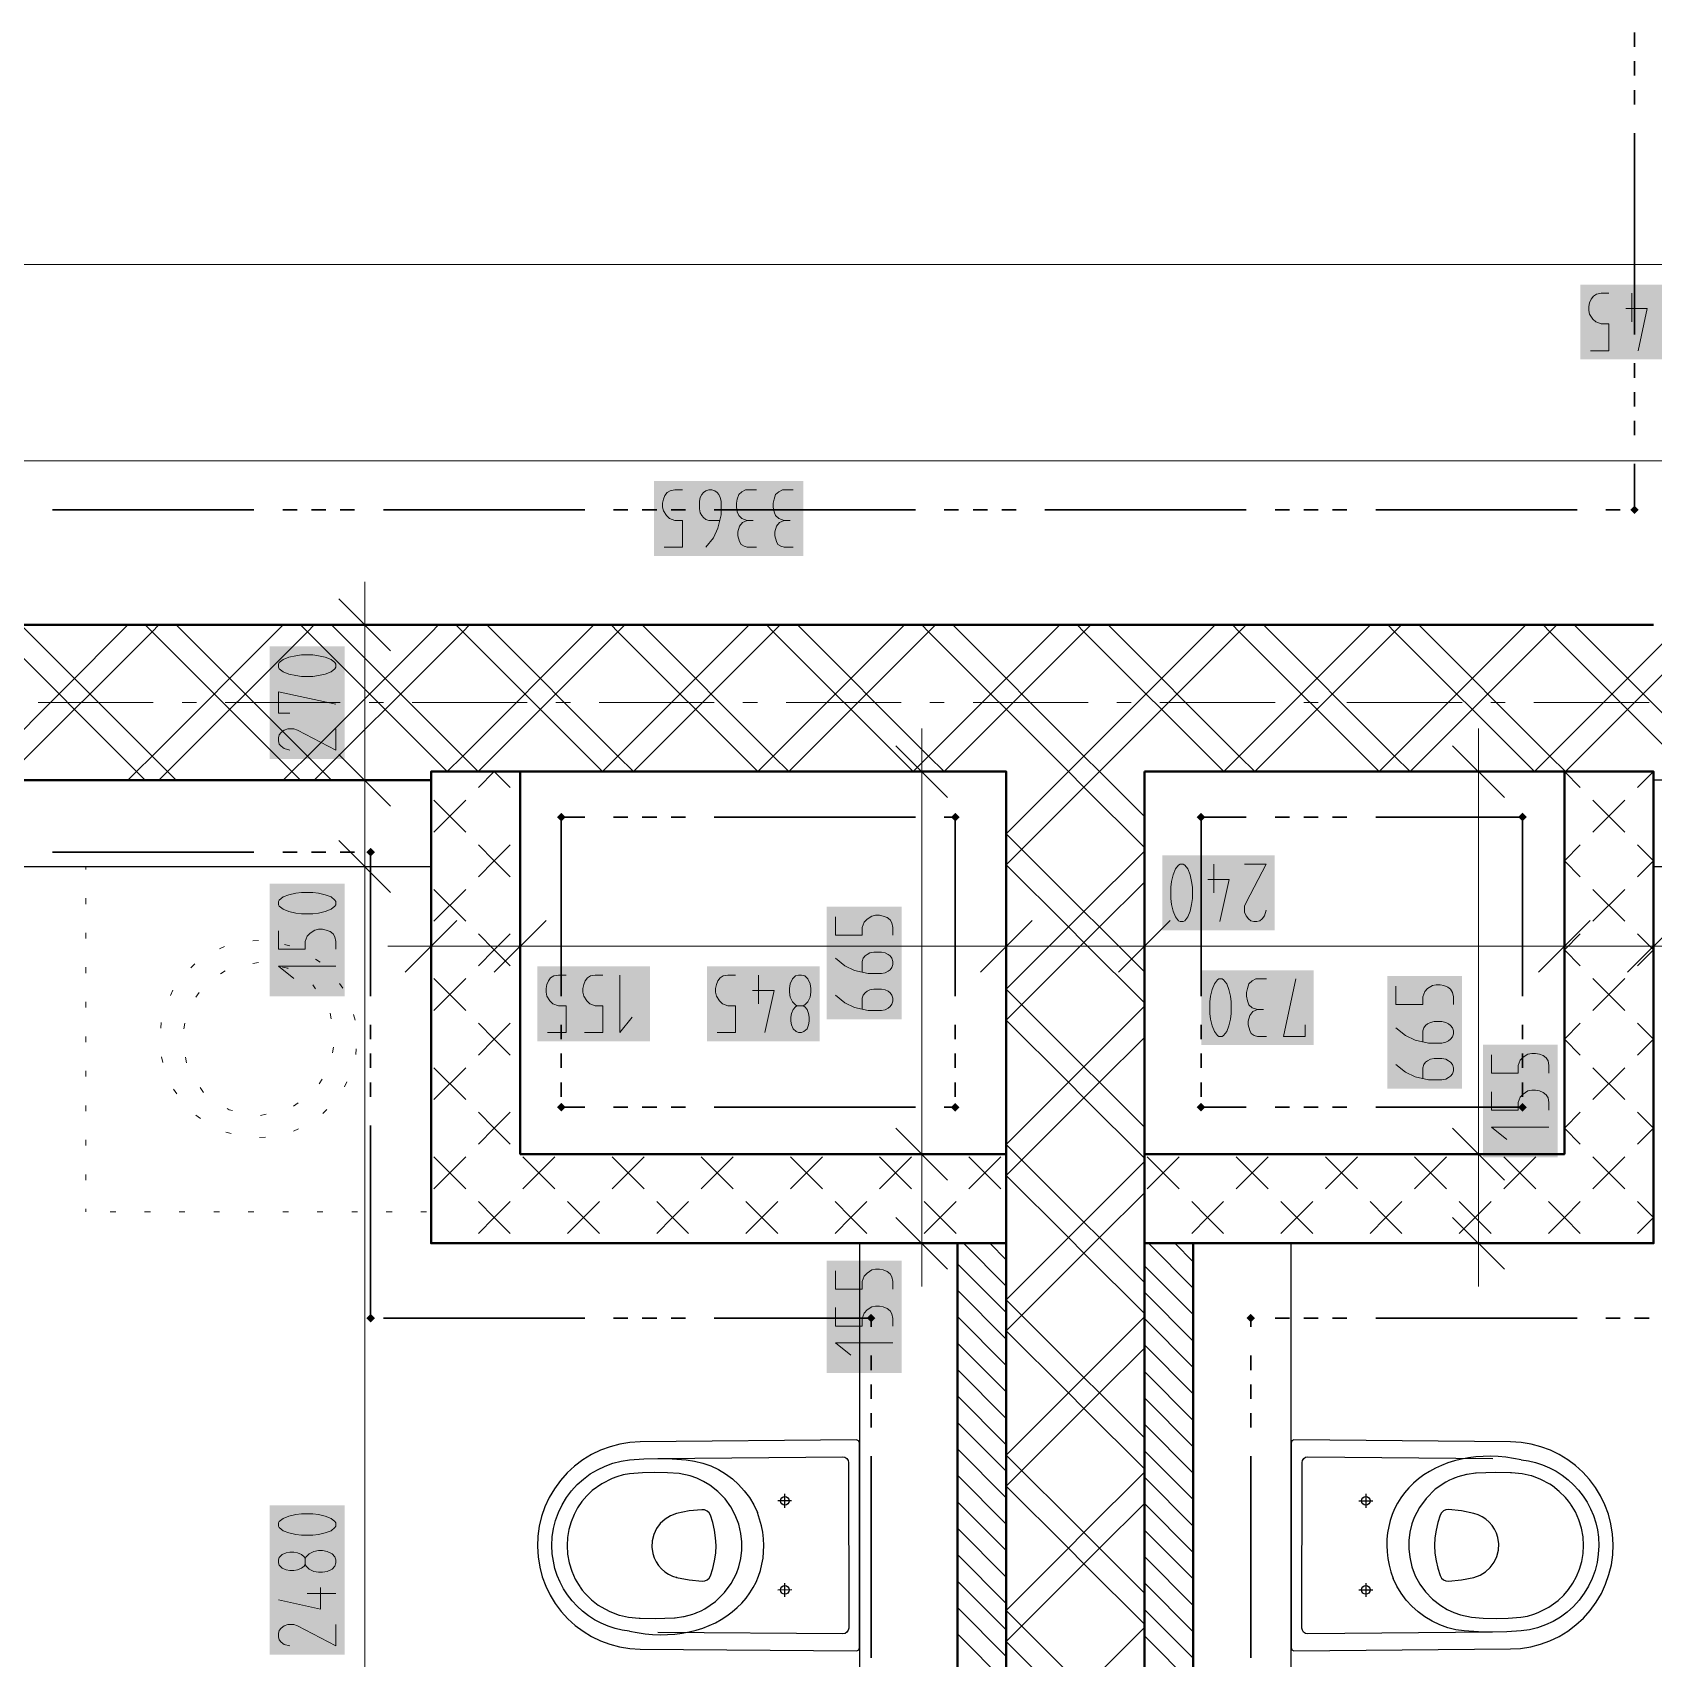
# Model space of a CAD drawing. Header units: millimetres. Extents: x 0 to 594, y 0 to 420.
# Drawn here: x 442.19 to 470.68, y 225.53 to 254.1 of the extents above; entities that cross this region are included whole.
import ezdxf

# ---------------------------------------------------------------- set-up
doc = ezdxf.new("R2010")
doc.units = ezdxf.units.MM
doc.header["$LTSCALE"] = 8
for name, color, linetype in [('PDF_Instalacni prizdivka do 1m', 7, 'Continuous'), ('PDF_Koty delkove', 7, 'Continuous'), ('PDF_Osy hlavni', 7, 'Continuous'), ('PDF_Pozarni useky', 7, 'Continuous'), ('PDF_Pricky CP', 7, 'Continuous'), ('PDF_Pricky sadrokarton', 7, 'Continuous'), ('PDF_Sanita', 7, 'Continuous'), ('PDF_Steny akusticke', 7, 'Continuous')]:
    doc.layers.add(name, color=color, linetype=linetype)

msp = doc.modelspace()

# ---------------------------------------------------------------- linework, layer by layer
at = {"layer": 'PDF_Instalacni prizdivka do 1m', "lineweight": 25}
for points in [[(449.194, 240.964), (440.145, 240.964), (440.145, 239.448), (449.194, 239.448)], [(479.775, 240.964), (470.677, 240.964), (470.677, 239.448), (479.775, 239.448)], [(458.443, 214.376), (458.443, 232.826), (456.725, 232.826), (456.725, 214.376)], [(462.589, 232.826), (462.589, 214.376), (464.308, 214.376), (464.308, 232.826)]]:
    msp.add_lwpolyline(points, close=True, dxfattribs=at)
at = {"layer": 'PDF_Koty delkove', "lineweight": 18}
for points in [[(511.924, 250.029), (492.486, 250.029), (472.901, 250.029), (471.435, 250.029), (163.798, 250.029)], [(469.568, 248.512), (469.892, 248.512), (469.892, 248.984), (469.757, 248.984), (469.663, 249.018), (469.609, 249.068), (469.555, 249.152), (469.541, 249.219), (469.541, 249.287), (469.555, 249.355), (469.582, 249.421), (469.622, 249.472), (469.676, 249.506), (469.757, 249.523), (469.892, 249.523)], [(470.297, 249.523), (470.297, 249.018)], [(470.189, 249.253), (470.568, 249.253), (470.405, 248.512)], [(545.994, 246.575), (534.57, 246.575), (511.924, 246.575), (503.432, 246.575), (489.678, 246.575), (489.075, 246.575), (487.106, 246.575), (483.01, 246.575), (472.901, 246.575), (471.435, 246.575), (470.074, 246.575), (437.416, 246.575), (431.451, 246.575), (419.32, 246.575), (408.047, 246.575)], [(453.291, 245.058), (453.615, 245.058), (453.615, 245.53), (453.479, 245.53), (453.386, 245.564), (453.331, 245.615), (453.278, 245.698), (453.264, 245.765), (453.264, 245.833), (453.278, 245.901), (453.304, 245.967), (453.345, 246.018), (453.398, 246.052), (453.479, 246.069), (453.615, 246.069)], [(454.263, 245.53), (454.074, 245.53), (454.02, 245.547), (453.979, 245.58), (453.953, 245.615), (453.926, 245.664), (453.912, 245.732), (453.912, 245.866), (453.926, 245.934), (453.953, 245.985), (453.979, 246.018), (454.02, 246.052), (454.074, 246.069), (454.128, 246.069), (454.182, 246.052), (454.222, 246.018), (454.249, 245.985), (454.277, 245.934), (454.29, 245.866), (454.29, 245.631), (454.236, 245.395), (454.155, 245.226), (454.02, 245.058)], [(454.911, 246.069), (454.722, 246.069), (454.655, 246.035), (454.601, 245.985), (454.574, 245.901), (454.56, 245.833), (454.56, 245.765), (454.574, 245.681), (454.601, 245.615), (454.655, 245.564), (454.749, 245.53)], [(455.559, 246.069), (455.37, 246.069), (455.303, 246.035), (455.249, 245.985), (455.222, 245.901), (455.208, 245.833), (455.208, 245.765), (455.222, 245.681), (455.249, 245.615), (455.303, 245.564), (455.397, 245.53)], [(454.587, 245.327), (454.614, 245.428), (454.668, 245.496), (454.749, 245.53), (454.857, 245.53)], [(455.559, 245.058), (455.397, 245.058), (455.343, 245.075), (455.289, 245.109), (455.262, 245.16), (455.235, 245.26), (455.235, 245.327), (455.262, 245.428), (455.316, 245.496), (455.397, 245.53), (455.505, 245.53)], [(454.911, 245.058), (454.749, 245.058), (454.695, 245.075), (454.641, 245.109), (454.614, 245.16), (454.587, 245.26), (454.587, 245.327)], [(448.028, 243.694), (448.028, 244.452)], [(448.483, 243.239), (447.573, 244.149)], [(448.786, 243.694), (448.028, 243.694), (447.269, 243.694)], [(448.028, 158.52), (448.028, 205.833), (448.028, 207.299), (448.028, 214.376), (448.028, 239.448), (448.028, 240.964), (448.028, 243.694)], [(446.712, 242.14), (446.511, 242.14), (446.511, 242.518), (447.522, 242.303)], [(447.522, 241.87), (447.522, 241.492), (446.848, 241.843), (446.78, 241.87), (446.679, 241.87), (446.612, 241.843), (446.562, 241.803), (446.527, 241.762), (446.511, 241.708), (446.511, 241.655), (446.527, 241.6), (446.562, 241.56), (446.612, 241.519), (446.712, 241.492)], [(457.817, 241.116), (457.817, 241.874)], [(467.602, 241.116), (467.602, 241.874)], [(458.272, 240.661), (457.362, 241.571)], [(468.057, 240.661), (467.147, 241.571)], [(448.483, 240.509), (447.573, 241.419)], [(448.786, 240.964), (448.028, 240.964), (447.269, 240.964)], [(458.575, 241.116), (457.817, 241.116), (457.059, 241.116)], [(457.817, 234.393), (457.817, 241.116)], [(468.36, 241.116), (467.602, 241.116), (466.844, 241.116)], [(467.602, 234.393), (467.602, 234.418), (467.602, 234.911), (467.602, 241.116)], [(448.483, 238.993), (447.573, 239.902)], [(462.951, 239.49), (462.951, 238.985)], [(463.491, 239.49), (463.869, 239.49), (463.518, 238.816), (463.491, 238.748), (463.491, 238.647), (463.518, 238.581), (463.558, 238.53), (463.599, 238.496), (463.653, 238.479), (463.707, 238.479), (463.761, 238.496)], [(448.786, 239.448), (448.028, 239.448), (447.269, 239.448)], [(462.843, 239.221), (463.221, 239.221), (463.058, 238.479)], [(449.194, 238.805), (449.194, 238.047), (449.194, 237.288)], [(450.761, 238.805), (450.761, 238.047), (450.761, 237.288)], [(459.303, 238.805), (459.303, 238.047), (459.303, 237.288)], [(461.73, 238.805), (461.73, 238.047), (461.73, 237.288)], [(463.761, 238.496), (463.801, 238.53), (463.842, 238.581), (463.869, 238.681)], [(469.11, 238.805), (469.11, 238.047), (469.11, 237.288)], [(446.511, 238.318), (446.511, 237.994), (446.982, 237.994), (446.982, 238.129), (447.017, 238.223), (447.067, 238.278), (447.151, 238.331), (447.218, 238.345), (447.286, 238.345), (447.353, 238.331), (447.42, 238.304), (447.471, 238.264), (447.505, 238.21), (447.522, 238.129), (447.522, 237.994)], [(449.649, 238.501), (448.739, 237.592)], [(451.216, 238.501), (450.306, 237.592)], [(456.3, 238.565), (456.3, 238.241), (456.771, 238.241), (456.771, 238.376), (456.806, 238.47), (456.856, 238.524), (456.94, 238.578), (457.007, 238.591), (457.075, 238.591), (457.142, 238.578), (457.209, 238.551), (457.26, 238.51), (457.294, 238.457), (457.311, 238.376), (457.311, 238.241)], [(459.758, 238.501), (458.848, 237.592)], [(462.185, 238.501), (461.275, 237.592)], [(469.565, 238.501), (468.655, 237.592)], [(471.132, 238.501), (470.222, 237.592)], [(449.194, 238.047), (448.435, 238.047)], [(480.938, 238.047), (480.344, 238.047), (479.775, 238.047), (470.677, 238.047), (469.11, 238.047), (461.73, 238.047), (459.303, 238.047), (450.761, 238.047), (449.194, 238.047)], [(456.771, 237.593), (456.771, 237.781), (456.789, 237.836), (456.822, 237.876), (456.856, 237.903), (456.906, 237.93), (456.974, 237.943), (457.108, 237.943), (457.176, 237.93), (457.226, 237.903), (457.26, 237.876), (457.294, 237.836), (457.311, 237.781), (457.311, 237.728), (457.294, 237.674), (457.26, 237.633), (457.226, 237.606), (457.176, 237.579), (457.108, 237.565), (456.873, 237.565), (456.637, 237.619), (456.468, 237.7), (456.3, 237.836)], [(447.522, 237.697), (446.511, 237.697), (446.78, 237.481)], [(451.242, 236.53), (451.566, 236.53), (451.566, 237.001), (451.431, 237.001), (451.337, 237.036), (451.283, 237.086), (451.229, 237.17), (451.215, 237.237), (451.215, 237.304), (451.229, 237.372), (451.256, 237.439), (451.296, 237.489), (451.35, 237.524), (451.431, 237.541), (451.566, 237.541)], [(451.89, 236.53), (452.214, 236.53), (452.214, 237.001), (452.079, 237.001), (451.985, 237.036), (451.931, 237.086), (451.877, 237.17), (451.863, 237.237), (451.863, 237.304), (451.877, 237.372), (451.904, 237.439), (451.944, 237.489), (451.998, 237.524)], [(451.998, 237.524), (452.079, 237.541), (452.214, 237.541)], [(452.511, 237.541), (452.511, 236.53), (452.727, 236.799)], [(454.221, 236.53), (454.545, 236.53), (454.545, 237.001), (454.41, 237.001), (454.316, 237.036), (454.262, 237.086), (454.208, 237.17), (454.195, 237.237), (454.195, 237.304), (454.208, 237.372), (454.235, 237.439), (454.276, 237.489), (454.329, 237.524), (454.41, 237.541), (454.545, 237.541)], [(454.95, 237.541), (454.95, 237.036)], [(463.878, 237.473), (463.689, 237.473), (463.622, 237.439), (463.568, 237.388), (463.541, 237.304), (463.527, 237.236), (463.527, 237.169), (463.541, 237.085), (463.568, 237.018), (463.622, 236.967), (463.716, 236.933)], [(464.553, 236.663), (464.553, 236.462), (464.175, 236.462), (464.391, 237.473)], [(454.843, 237.271), (455.221, 237.271), (455.058, 236.53)], [(457.226, 237.255), (457.26, 237.228), (457.294, 237.188), (457.311, 237.133), (457.311, 237.08), (457.294, 237.026), (457.26, 236.985), (457.226, 236.958), (457.176, 236.931), (457.108, 236.917), (456.873, 236.917), (456.637, 236.971), (456.468, 237.052), (456.3, 237.188)], [(456.771, 236.945), (456.771, 237.133), (456.789, 237.188), (456.822, 237.228), (456.856, 237.255), (456.906, 237.282), (456.974, 237.295), (457.108, 237.295), (457.176, 237.282), (457.226, 237.255)], [(466.151, 237.344), (466.151, 237.02), (466.622, 237.02), (466.622, 237.155), (466.656, 237.249), (466.707, 237.303), (466.791, 237.357), (466.857, 237.371), (466.925, 237.371), (466.993, 237.357), (467.06, 237.33), (467.11, 237.29), (467.145, 237.236), (467.162, 237.155), (467.162, 237.02)], [(455.734, 237.001), (455.76, 236.984), (455.801, 236.933), (455.828, 236.867), (455.841, 236.799), (455.841, 236.731), (455.828, 236.665), (455.801, 236.597), (455.747, 236.546), (455.706, 236.53), (455.653, 236.53), (455.612, 236.546), (455.558, 236.597), (455.531, 236.665), (455.517, 236.731), (455.517, 236.799), (455.531, 236.867), (455.558, 236.933), (455.598, 236.984), (455.625, 237.001)], [(463.581, 236.563), (463.554, 236.663), (463.554, 236.731), (463.581, 236.832), (463.635, 236.9), (463.716, 236.933), (463.824, 236.933)], [(466.622, 236.372), (466.622, 236.56), (466.639, 236.615), (466.672, 236.655), (466.707, 236.682), (466.756, 236.709), (466.824, 236.723), (466.959, 236.723), (467.026, 236.709), (467.077, 236.682), (467.11, 236.655), (467.145, 236.615), (467.162, 236.56), (467.162, 236.507), (467.145, 236.453), (467.11, 236.412), (467.077, 236.386), (467.026, 236.358), (466.959, 236.344), (466.723, 236.344), (466.487, 236.398), (466.319, 236.479), (466.151, 236.615)], [(463.878, 236.462), (463.716, 236.462), (463.662, 236.478), (463.608, 236.512), (463.581, 236.563)], [(466.622, 235.724), (466.622, 235.912), (466.639, 235.967), (466.672, 236.007), (466.707, 236.034), (466.756, 236.061), (466.824, 236.074), (466.959, 236.074), (467.026, 236.061), (467.077, 236.034), (467.11, 236.007), (467.145, 235.967), (467.162, 235.912), (467.162, 235.859), (467.145, 235.805), (467.11, 235.764), (467.077, 235.737), (467.026, 235.71), (466.959, 235.696), (466.723, 235.696), (466.487, 235.75), (466.319, 235.831), (466.151, 235.967)], [(467.829, 236.138), (467.829, 235.814), (468.301, 235.814), (468.301, 235.949), (468.335, 236.043), (468.386, 236.097), (468.469, 236.151), (468.536, 236.164), (468.604, 236.164), (468.672, 236.151), (468.738, 236.124), (468.789, 236.083), (468.823, 236.03), (468.84, 235.949), (468.84, 235.814)], [(467.829, 235.49), (467.829, 235.166), (468.301, 235.166), (468.301, 235.301), (468.335, 235.395), (468.386, 235.449), (468.469, 235.503), (468.536, 235.516), (468.604, 235.516), (468.672, 235.503), (468.738, 235.476), (468.789, 235.435), (468.823, 235.382), (468.84, 235.301), (468.84, 235.166)], [(458.272, 233.938), (457.362, 234.848)], [(468.057, 233.938), (467.147, 234.848)], [(468.84, 234.868), (467.829, 234.868), (468.098, 234.653)], [(458.575, 234.393), (457.817, 234.393), (457.059, 234.393)], [(457.817, 232.826), (457.817, 234.393)], [(468.36, 234.393), (467.602, 234.393), (466.844, 234.393)], [(467.602, 232.826), (467.602, 234.393)], [(458.272, 232.371), (457.362, 233.281)], [(468.057, 232.371), (467.147, 233.281)], [(458.575, 232.826), (457.817, 232.826), (457.059, 232.826)], [(457.817, 232.826), (457.817, 232.067)], [(468.36, 232.826), (467.602, 232.826), (466.844, 232.826)], [(467.602, 232.826), (467.602, 232.067)], [(456.3, 232.344), (456.3, 232.02), (456.771, 232.02), (456.771, 232.155), (456.806, 232.249), (456.856, 232.304), (456.94, 232.357), (457.007, 232.371), (457.075, 232.371), (457.142, 232.357), (457.209, 232.33), (457.26, 232.29), (457.294, 232.236), (457.311, 232.155), (457.311, 232.02)], [(456.3, 231.696), (456.3, 231.372), (456.771, 231.372), (456.771, 231.507), (456.806, 231.601), (456.856, 231.656), (456.94, 231.709), (457.007, 231.723), (457.075, 231.723), (457.142, 231.709), (457.209, 231.682), (457.26, 231.642), (457.294, 231.588), (457.311, 231.507), (457.311, 231.372)], [(457.311, 231.075), (456.3, 231.075), (456.569, 230.859)], [(447.117, 228.073), (446.915, 228.073), (446.815, 228.059), (446.696, 228.032), (446.595, 227.992), (446.527, 227.938), (446.511, 227.911), (446.511, 227.857), (446.527, 227.83), (446.595, 227.776), (446.696, 227.736), (446.815, 227.708), (446.915, 227.695), (447.117, 227.695), (447.218, 227.708)], [(447.218, 227.708), (447.336, 227.736), (447.437, 227.776), (447.505, 227.83), (447.522, 227.857), (447.522, 227.911), (447.505, 227.938), (447.437, 227.992), (447.336, 228.032), (447.218, 228.059), (447.117, 228.073)], [(446.982, 227.182), (446.965, 227.155), (446.915, 227.115), (446.848, 227.088), (446.78, 227.074), (446.712, 227.074), (446.646, 227.088), (446.578, 227.115), (446.527, 227.169), (446.511, 227.209), (446.511, 227.263), (446.527, 227.303), (446.578, 227.358), (446.646, 227.384), (446.712, 227.398), (446.78, 227.398), (446.848, 227.384), (446.915, 227.358), (446.965, 227.317), (446.982, 227.29)], [(447.05, 227.371), (447, 227.317), (446.982, 227.29), (446.982, 227.182), (447, 227.155), (447.05, 227.101), (447.134, 227.06), (447.218, 227.047), (447.286, 227.047), (447.37, 227.06), (447.454, 227.101), (447.505, 227.155), (447.522, 227.209), (447.522, 227.263), (447.505, 227.317), (447.454, 227.371), (447.37, 227.411), (447.286, 227.425)], [(447.286, 227.425), (447.218, 227.425), (447.134, 227.411), (447.05, 227.371)], [(447.252, 226.777), (447.252, 226.398), (446.511, 226.561)], [(447.522, 226.669), (447.017, 226.669)], [(447.522, 226.129), (447.522, 225.75), (446.848, 226.102), (446.78, 226.129), (446.679, 226.129), (446.612, 226.102), (446.562, 226.061), (446.527, 226.021), (446.511, 225.967), (446.511, 225.913), (446.527, 225.859), (446.562, 225.818), (446.612, 225.778), (446.712, 225.75)]]:
    msp.add_lwpolyline(points, dxfattribs=at)
for points in [[(447.117, 243.166), (446.915, 243.166), (446.815, 243.152), (446.696, 243.126), (446.595, 243.085), (446.527, 243.032), (446.511, 243.004), (446.511, 242.951), (446.527, 242.923), (446.595, 242.87), (446.696, 242.829), (446.815, 242.802), (446.915, 242.788), (447.117, 242.788), (447.218, 242.802), (447.336, 242.829), (447.437, 242.87), (447.505, 242.923), (447.522, 242.951), (447.522, 243.004), (447.505, 243.032), (447.437, 243.085), (447.336, 243.126), (447.218, 243.152)], [(462.195, 239.085), (462.195, 238.883), (462.209, 238.783), (462.235, 238.665), (462.276, 238.563), (462.329, 238.496), (462.357, 238.479), (462.41, 238.479), (462.438, 238.496), (462.491, 238.563), (462.532, 238.665), (462.559, 238.783), (462.573, 238.883), (462.573, 239.085), (462.559, 239.186), (462.532, 239.304), (462.491, 239.406), (462.438, 239.473), (462.41, 239.49), (462.357, 239.49), (462.329, 239.473), (462.276, 239.406), (462.235, 239.304), (462.209, 239.186)], [(447.117, 238.993), (446.915, 238.993), (446.815, 238.979), (446.696, 238.952), (446.595, 238.912), (446.527, 238.858), (446.511, 238.831), (446.511, 238.777), (446.527, 238.75), (446.595, 238.696), (446.696, 238.656), (446.815, 238.628), (446.915, 238.615), (447.117, 238.615), (447.218, 238.628), (447.336, 238.656), (447.437, 238.696), (447.505, 238.75), (447.522, 238.777), (447.522, 238.831), (447.505, 238.858), (447.437, 238.912), (447.336, 238.952), (447.218, 238.979)], [(455.491, 237.304), (455.491, 237.237), (455.504, 237.153), (455.544, 237.069), (455.598, 237.018), (455.625, 237.001), (455.734, 237.001), (455.76, 237.018), (455.815, 237.069), (455.855, 237.153), (455.869, 237.237), (455.869, 237.304), (455.855, 237.388), (455.815, 237.473), (455.76, 237.524), (455.706, 237.541), (455.653, 237.541), (455.598, 237.524), (455.544, 237.473), (455.504, 237.388)], [(462.879, 237.068), (462.879, 236.865), (462.893, 236.765), (462.92, 236.647), (462.96, 236.546), (463.014, 236.478), (463.041, 236.462), (463.095, 236.462), (463.122, 236.478), (463.176, 236.546), (463.216, 236.647), (463.244, 236.765), (463.257, 236.865), (463.257, 237.068), (463.244, 237.169), (463.216, 237.287), (463.176, 237.388), (463.122, 237.456), (463.095, 237.473), (463.041, 237.473), (463.014, 237.456), (462.96, 237.388), (462.92, 237.287), (462.893, 237.169)]]:
    msp.add_lwpolyline(points, close=True, dxfattribs=at)
at = {"layer": 'PDF_Koty delkove', "color": 7, "lineweight": 18, "true_color": 0xffffff, "transparency": 33554559}
for points in [[(471.367, 249.675), (469.39, 249.675), (471.367, 248.361), (469.39, 248.361)], [(455.738, 246.221), (453.113, 246.221), (455.738, 244.907), (453.113, 244.907)], [(447.674, 241.34), (447.674, 243.318), (446.36, 241.34), (446.36, 243.318)], [(464.021, 239.642), (462.044, 239.642), (464.021, 238.328), (462.044, 238.328)], [(447.674, 237.167), (447.674, 239.144), (446.36, 237.167), (446.36, 239.144)], [(457.463, 236.765), (457.463, 238.743), (456.149, 236.765), (456.149, 238.743)], [(453.041, 237.693), (451.064, 237.693), (453.041, 236.378), (451.064, 236.378)], [(456.021, 237.693), (454.043, 237.693), (456.021, 236.378), (454.043, 236.378)], [(464.705, 237.625), (462.728, 237.625), (464.705, 236.31), (462.728, 236.31)], [(467.313, 235.545), (467.313, 237.522), (465.999, 235.545), (465.999, 237.522)], [(468.992, 234.338), (468.992, 236.316), (467.678, 234.338), (467.678, 236.316)], [(457.463, 230.545), (457.463, 232.522), (456.149, 230.545), (456.149, 232.522)], [(447.674, 225.599), (447.674, 228.224), (446.36, 225.599), (446.36, 228.224)]]:
    msp.add_solid(points, dxfattribs=at)
at = {"layer": 'PDF_Osy hlavni', "lineweight": 18}
for points in [[(444.313, 242.329), (442.291, 242.329)], [(445.071, 242.329), (444.818, 242.329)], [(447.598, 242.329), (445.576, 242.329)], [(448.356, 242.329), (448.104, 242.329)], [(450.884, 242.329), (448.862, 242.329)], [(451.642, 242.329), (451.389, 242.329)], [(454.169, 242.329), (452.148, 242.329)], [(454.928, 242.329), (454.675, 242.329)], [(457.455, 242.329), (455.433, 242.329)], [(458.213, 242.329), (457.961, 242.329)], [(460.741, 242.329), (458.719, 242.329)], [(461.499, 242.329), (461.246, 242.329)], [(464.026, 242.329), (462.004, 242.329)], [(464.785, 242.329), (464.532, 242.329)], [(467.312, 242.329), (465.29, 242.329)], [(468.07, 242.329), (467.818, 242.329)], [(470.598, 242.329), (468.576, 242.329)]]:
    msp.add_lwpolyline(points, dxfattribs=at)
at = {"layer": 'PDF_Pozarni useky', "lineweight": 30}
for points in [[(470.343, 253.851), (470.343, 254.104)], [(470.343, 253.346), (470.343, 253.599)], [(470.343, 252.84), (470.343, 253.093)], [(470.343, 248.797), (470.343, 252.335)], [(470.343, 248.038), (470.343, 248.291)], [(470.343, 247.533), (470.343, 247.786)], [(470.343, 247.027), (470.343, 247.28)], [(470.343, 245.716), (470.343, 246.522)], [(446.082, 245.716), (442.543, 245.716)], [(446.84, 245.716), (446.587, 245.716)], [(447.345, 245.716), (447.093, 245.716)], [(447.851, 245.716), (447.598, 245.716)], [(451.895, 245.716), (448.356, 245.716)], [(452.653, 245.716), (452.4, 245.716)], [(453.159, 245.716), (452.906, 245.716)], [(453.664, 245.716), (453.411, 245.716)], [(457.708, 245.716), (454.169, 245.716)], [(458.466, 245.716), (458.213, 245.716)], [(458.972, 245.716), (458.719, 245.716)], [(459.477, 245.716), (459.224, 245.716)], [(463.521, 245.716), (459.983, 245.716)], [(464.279, 245.716), (464.026, 245.716)], [(464.785, 245.716), (464.532, 245.716)], [(465.29, 245.716), (465.037, 245.716)], [(469.334, 245.716), (465.796, 245.716)], [(470.092, 245.716), (469.839, 245.716)], [(451.483, 237.17), (451.483, 240.316), (451.895, 240.316)], [(452.653, 240.316), (452.4, 240.316)], [(453.159, 240.316), (452.906, 240.316)], [(453.664, 240.316), (453.411, 240.316)], [(457.708, 240.316), (454.169, 240.316)], [(458.406, 237.17), (458.406, 240.316), (458.213, 240.316)], [(462.725, 237.17), (462.725, 240.316)], [(463.521, 240.316), (462.725, 240.316)], [(464.279, 240.316), (464.026, 240.316)], [(464.785, 240.316), (464.532, 240.316)], [(465.29, 240.316), (465.037, 240.316)], [(468.374, 237.17), (468.374, 240.316), (465.796, 240.316)], [(446.082, 239.7), (442.543, 239.7)], [(446.84, 239.7), (446.587, 239.7)], [(447.345, 239.7), (447.093, 239.7)], [(447.851, 239.7), (447.598, 239.7)], [(448.132, 237.17), (448.132, 239.7)], [(448.132, 236.412), (448.132, 236.665)], [(451.483, 236.412), (451.483, 236.665)], [(458.406, 236.412), (458.406, 236.665)], [(462.725, 236.412), (462.725, 236.665)], [(468.374, 236.412), (468.374, 236.665)], [(448.132, 235.907), (448.132, 236.16)], [(451.483, 235.907), (451.483, 236.16)], [(458.406, 235.907), (458.406, 236.16)], [(462.725, 235.907), (462.725, 236.16)], [(468.374, 235.907), (468.374, 236.16)], [(448.132, 235.401), (448.132, 235.654)], [(451.483, 235.401), (451.483, 235.654)], [(458.406, 235.401), (458.406, 235.654)], [(462.725, 235.401), (462.725, 235.654)], [(468.374, 235.401), (468.374, 235.654)], [(451.895, 235.217), (451.483, 235.217)], [(452.653, 235.217), (452.4, 235.217)], [(453.159, 235.217), (452.906, 235.217)], [(453.664, 235.217), (453.411, 235.217)], [(457.708, 235.217), (454.169, 235.217)], [(458.406, 235.217), (458.213, 235.217)], [(463.521, 235.217), (462.725, 235.217)], [(464.279, 235.217), (464.026, 235.217)], [(464.785, 235.217), (464.532, 235.217)], [(465.29, 235.217), (465.037, 235.217)], [(468.374, 235.217), (465.796, 235.217)], [(448.132, 231.511), (448.132, 234.896)], [(451.895, 231.511), (448.356, 231.511)], [(452.653, 231.511), (452.4, 231.511)], [(453.159, 231.511), (452.906, 231.511)], [(453.664, 231.511), (453.411, 231.511)], [(456.928, 231.357), (456.928, 231.511), (454.169, 231.511)], [(463.6, 231.357), (463.6, 231.511)], [(464.279, 231.511), (464.026, 231.511)], [(464.785, 231.511), (464.532, 231.511)], [(465.29, 231.511), (465.037, 231.511)], [(469.334, 231.511), (465.796, 231.511)], [(470.092, 231.511), (469.839, 231.511)], [(470.598, 231.511), (470.345, 231.511)], [(456.928, 230.599), (456.928, 230.852)], [(463.6, 230.599), (463.6, 230.852)], [(456.928, 230.094), (456.928, 230.346)], [(463.6, 230.094), (463.6, 230.346)], [(456.928, 229.588), (456.928, 229.841)], [(463.6, 229.588), (463.6, 229.841)], [(456.928, 225.544), (456.928, 229.083)], [(463.6, 225.544), (463.6, 229.083)]]:
    msp.add_lwpolyline(points, dxfattribs=at)
at = {"layer": 'PDF_Pozarni useky', "lineweight": 30, "transparency": 33554559}
for points in [[(470.419, 245.716), (470.343, 245.64), (470.343, 245.791), (470.267, 245.716)], [(470.343, 245.64), (470.267, 245.716), (470.419, 245.716), (470.343, 245.791)], [(451.483, 240.24), (451.408, 240.316), (451.559, 240.316), (451.483, 240.392)], [(451.559, 240.316), (451.483, 240.24), (451.483, 240.392), (451.408, 240.316)], [(458.406, 240.24), (458.33, 240.316), (458.482, 240.316), (458.406, 240.392)], [(458.482, 240.316), (458.406, 240.24), (458.406, 240.392), (458.33, 240.316)], [(462.725, 240.24), (462.65, 240.316), (462.801, 240.316), (462.725, 240.392)], [(462.801, 240.316), (462.725, 240.24), (462.725, 240.392), (462.65, 240.316)], [(468.374, 240.24), (468.298, 240.316), (468.45, 240.316), (468.374, 240.392)], [(468.45, 240.316), (468.374, 240.24), (468.374, 240.392), (468.298, 240.316)], [(448.132, 239.624), (448.056, 239.7), (448.208, 239.7), (448.132, 239.776)], [(448.208, 239.7), (448.132, 239.624), (448.132, 239.776), (448.056, 239.7)], [(451.483, 235.141), (451.408, 235.217), (451.559, 235.217), (451.483, 235.293)], [(451.559, 235.217), (451.483, 235.141), (451.483, 235.293), (451.408, 235.217)], [(458.482, 235.217), (458.406, 235.141), (458.406, 235.293), (458.33, 235.217)], [(458.406, 235.141), (458.33, 235.217), (458.482, 235.217), (458.406, 235.293)], [(462.725, 235.141), (462.65, 235.217), (462.801, 235.217), (462.725, 235.293)], [(462.801, 235.217), (462.725, 235.141), (462.725, 235.293), (462.65, 235.217)], [(468.45, 235.217), (468.374, 235.141), (468.374, 235.293), (468.298, 235.217)], [(468.374, 235.141), (468.298, 235.217), (468.45, 235.217), (468.374, 235.293)], [(448.208, 231.511), (448.132, 231.436), (448.132, 231.587), (448.056, 231.511)], [(448.132, 231.436), (448.056, 231.511), (448.208, 231.511), (448.132, 231.587)], [(456.928, 231.436), (456.852, 231.511), (457.003, 231.511), (456.928, 231.587)], [(457.003, 231.511), (456.928, 231.436), (456.928, 231.587), (456.852, 231.511)], [(463.6, 231.436), (463.524, 231.511), (463.676, 231.511), (463.6, 231.587)], [(463.676, 231.511), (463.6, 231.436), (463.6, 231.587), (463.524, 231.511)]]:
    msp.add_solid(points, dxfattribs=at)
at = {"layer": 'PDF_Pricky CP', "lineweight": 40}
for points in [[(450.761, 232.826), (459.303, 232.826), (459.303, 234.393), (450.761, 234.393), (450.761, 241.116), (449.194, 241.116), (449.194, 240.964), (449.194, 232.826), (450.761, 232.826)], [(469.11, 232.826), (470.677, 232.826), (470.677, 240.964), (470.677, 241.116), (469.11, 241.116), (469.11, 234.393), (461.73, 234.393), (461.73, 232.826), (469.11, 232.826)]]:
    msp.add_lwpolyline(points, dxfattribs=at)
at = {"layer": 'PDF_Pricky CP', "lineweight": 9}
for points in [[(450.586, 240.835), (450.306, 241.116), (450.025, 240.835)], [(450.306, 241.116), (450.306, 241.116)], [(450.306, 241.116), (450.306, 241.116)], [(469.11, 241.116), (469.11, 241.116)], [(469.39, 240.835), (469.11, 241.116), (469.11, 241.116)], [(469.11, 241.116), (469.11, 241.116)], [(470.677, 241.116), (470.396, 240.835)], [(449.803, 240.052), (449.242, 240.613)], [(449.803, 240.613), (449.242, 240.052)], [(470.174, 240.052), (469.613, 240.613)], [(470.174, 240.613), (469.613, 240.052)], [(450.306, 239.549), (450.025, 239.829)], [(450.586, 239.268), (450.306, 239.549), (450.586, 239.829)], [(469.39, 239.268), (469.11, 239.549), (469.39, 239.829)], [(470.677, 239.549), (470.396, 239.829)], [(450.306, 239.549), (450.025, 239.268)], [(469.11, 239.549), (469.11, 239.549)], [(469.11, 239.549), (469.11, 239.549)], [(470.677, 239.549), (470.396, 239.268)], [(449.803, 238.485), (449.242, 239.046)], [(449.803, 239.046), (449.242, 238.485)], [(470.174, 238.485), (469.613, 239.046)], [(470.174, 239.046), (469.613, 238.485)], [(450.306, 237.982), (450.025, 238.262)], [(450.586, 237.701), (450.306, 237.982), (450.586, 238.262)], [(469.39, 237.701), (469.11, 237.982), (469.39, 238.262)], [(470.677, 237.982), (470.396, 238.262)], [(450.306, 237.982), (450.025, 237.701)], [(469.11, 237.982), (469.11, 237.982)], [(469.11, 237.982), (469.11, 237.982)], [(470.677, 237.982), (470.396, 237.701)], [(449.803, 236.918), (449.242, 237.479)], [(449.803, 237.479), (449.242, 236.918)], [(470.174, 236.918), (469.613, 237.479)], [(470.174, 237.479), (469.613, 236.918)], [(450.586, 236.134), (450.306, 236.415), (450.025, 236.695)], [(450.025, 236.134), (450.306, 236.415), (450.586, 236.695)], [(469.39, 236.134), (469.11, 236.415), (469.39, 236.695)], [(470.677, 236.415), (470.396, 236.695)], [(469.11, 236.415), (469.11, 236.415)], [(469.11, 236.415), (469.11, 236.415)], [(470.677, 236.415), (470.396, 236.134)], [(449.803, 235.351), (449.242, 235.912)], [(449.803, 235.912), (449.242, 235.351)], [(470.174, 235.351), (469.613, 235.912)], [(470.174, 235.912), (469.613, 235.351)], [(450.306, 234.848), (450.025, 235.128)], [(450.586, 234.567), (450.306, 234.848), (450.586, 235.128)], [(469.39, 234.567), (469.11, 234.848), (469.39, 235.128)], [(470.677, 234.848), (470.396, 235.128)], [(450.306, 234.848), (450.025, 234.567)], [(469.11, 234.848), (469.11, 234.848)], [(469.11, 234.848), (469.11, 234.848)], [(470.677, 234.848), (470.396, 234.567)], [(449.803, 233.784), (449.242, 234.345)], [(449.803, 234.345), (449.242, 233.784)], [(451.37, 233.784), (450.809, 234.345)], [(451.37, 234.345), (450.809, 233.784)], [(452.937, 233.784), (452.376, 234.345)], [(452.937, 234.345), (452.376, 233.784)], [(454.504, 233.784), (453.943, 234.345)], [(454.504, 234.345), (453.943, 233.784)], [(456.071, 233.784), (455.51, 234.345)], [(456.071, 234.345), (455.51, 233.784)], [(457.638, 233.784), (457.077, 234.345)], [(457.638, 234.345), (457.077, 233.784)], [(459.205, 233.784), (458.644, 234.345)], [(459.205, 234.345), (458.644, 233.784)], [(462.339, 233.784), (461.778, 234.345)], [(462.339, 234.345), (461.778, 233.784)], [(463.906, 233.784), (463.345, 234.345)], [(463.906, 234.345), (463.345, 233.784)], [(465.473, 233.784), (464.912, 234.345)], [(465.473, 234.345), (464.912, 233.784)], [(467.04, 233.784), (466.479, 234.345)], [(467.04, 234.345), (466.479, 233.784)], [(468.607, 233.784), (468.046, 234.345)], [(468.607, 234.345), (468.046, 233.784)], [(470.174, 233.784), (469.613, 234.345)], [(470.174, 234.345), (469.613, 233.784)], [(450.306, 233.281), (450.025, 233.561)], [(450.586, 233), (450.306, 233.281), (450.586, 233.561)], [(452.153, 233), (451.873, 233.281), (451.592, 233.561)], [(451.592, 233), (451.873, 233.281), (452.153, 233.561)], [(453.72, 233), (453.44, 233.281), (453.159, 233.561)], [(453.159, 233), (453.44, 233.281), (453.72, 233.561)], [(455.287, 233), (455.007, 233.281), (454.726, 233.561)], [(454.726, 233), (455.007, 233.281), (455.287, 233.561)], [(456.854, 233), (456.574, 233.281), (456.293, 233.561)], [(456.293, 233), (456.574, 233.281), (456.854, 233.561)], [(458.421, 233), (458.141, 233.281), (457.86, 233.561)], [(457.86, 233), (458.141, 233.281), (458.421, 233.561)], [(463.122, 233), (462.842, 233.281), (462.561, 233.561)], [(462.561, 233), (462.842, 233.281), (463.122, 233.561)], [(464.689, 233), (464.409, 233.281), (464.128, 233.561)], [(464.128, 233), (464.409, 233.281), (464.689, 233.561)], [(466.256, 233), (465.976, 233.281), (465.695, 233.561)], [(465.695, 233), (465.976, 233.281), (466.256, 233.561)], [(467.823, 233), (467.543, 233.281), (467.262, 233.561)], [(467.262, 233), (467.543, 233.281), (467.823, 233.561)], [(469.11, 233.281), (468.829, 233.561)], [(469.39, 233), (469.11, 233.281), (469.39, 233.561)], [(470.677, 233.281), (470.396, 233.561)], [(450.306, 233.281), (450.025, 233)], [(469.11, 233.281), (468.829, 233)], [(469.11, 233.281), (469.11, 233.281)], [(469.11, 233.281), (469.11, 233.281)], [(470.677, 233.281), (470.396, 233)]]:
    msp.add_lwpolyline(points, dxfattribs=at)
at = {"layer": 'PDF_Pricky sadrokarton', "lineweight": 40}
for points in [[(459.303, 207.299), (459.303, 232.826), (458.443, 232.826), (458.443, 214.376), (458.443, 207.299)], [(461.73, 232.826), (461.73, 207.299), (462.589, 207.299), (462.589, 214.376), (462.589, 232.826)]]:
    msp.add_lwpolyline(points, close=True, dxfattribs=at)
at = {"layer": 'PDF_Pricky sadrokarton', "lineweight": 9}
for points in [[(459.303, 232.072), (458.549, 232.826)], [(459.303, 232.537), (459.014, 232.826)], [(462.589, 232.038), (461.802, 232.826)], [(462.589, 232.503), (462.266, 232.826)], [(459.303, 231.608), (458.443, 232.467)], [(462.589, 231.574), (461.73, 232.433)], [(459.303, 231.143), (458.443, 232.002)], [(462.589, 231.109), (461.73, 231.968)], [(459.303, 230.678), (458.443, 231.538)], [(462.589, 230.644), (461.73, 231.504)], [(459.303, 230.214), (458.443, 231.073)], [(462.589, 230.18), (461.73, 231.039)], [(462.589, 231.109), (462.589, 231.109)], [(459.303, 229.749), (458.443, 230.608)], [(462.589, 229.715), (461.73, 230.575)], [(459.303, 229.284), (458.443, 230.144)], [(462.589, 229.251), (461.73, 230.11)], [(459.303, 228.82), (458.443, 229.679)], [(462.589, 228.786), (461.73, 229.645)], [(459.303, 228.355), (458.443, 229.214)], [(462.589, 228.321), (461.73, 229.181)], [(459.303, 227.89), (458.443, 228.75)], [(462.589, 227.857), (461.73, 228.716)], [(459.303, 227.426), (458.443, 228.285)], [(462.589, 227.392), (461.73, 228.251)], [(459.303, 226.961), (458.443, 227.82)], [(462.589, 226.927), (461.73, 227.787)], [(459.303, 226.496), (458.443, 227.356)], [(458.443, 227.356), (458.443, 227.356)], [(462.589, 226.463), (461.73, 227.322)], [(459.303, 226.032), (458.443, 226.891)], [(462.589, 225.998), (461.73, 226.857)], [(459.303, 225.567), (458.443, 226.426)], [(462.589, 225.533), (461.73, 226.393)], [(459.303, 225.102), (458.443, 225.962)], [(462.589, 225.069), (461.73, 225.928)]]:
    msp.add_lwpolyline(points, dxfattribs=at)
at = {"layer": 'PDF_Sanita', "lineweight": 13}
for points in [[(443.128, 239.448), (443.128, 239.448)], [(443.128, 239.395), (443.128, 239.448)], [(443.128, 239.448), (443.128, 239.448)], [(443.655, 239.448), (443.554, 239.448)], [(444.262, 239.448), (444.161, 239.448)], [(444.869, 239.448), (444.767, 239.448)], [(445.475, 239.448), (445.374, 239.448)], [(446.082, 239.448), (445.981, 239.448)], [(446.688, 239.448), (446.587, 239.448)], [(447.295, 239.448), (447.194, 239.448)], [(447.901, 239.448), (447.8, 239.448)], [(448.508, 239.448), (448.407, 239.448)], [(449.115, 239.448), (449.014, 239.448)], [(449.194, 239.448), (449.194, 239.448)], [(449.194, 239.395), (449.194, 239.448)], [(449.194, 239.448), (449.194, 239.448)], [(470.677, 239.448), (470.677, 239.448)], [(470.677, 239.395), (470.677, 239.448)], [(470.677, 239.448), (470.677, 239.448)], [(443.128, 238.788), (443.128, 238.889)], [(449.194, 238.788), (449.194, 238.889)], [(470.677, 238.788), (470.677, 238.889)], [(443.128, 238.181), (443.128, 238.283)], [(445.566, 238.042), (445.474, 237.999)], [(446.161, 238.148), (446.06, 238.139)], [(446.714, 238.054), (446.617, 238.08)], [(449.194, 238.181), (449.194, 238.283)], [(470.677, 238.181), (470.677, 238.283)], [(445.043, 237.739), (444.972, 237.667)], [(446.161, 237.763), (446.062, 237.743)], [(447.243, 237.764), (447.161, 237.822)], [(443.128, 237.575), (443.128, 237.676)], [(445.578, 237.615), (445.494, 237.559)], [(446.68, 237.658), (446.677, 237.66), (446.581, 237.679)], [(449.194, 237.575), (449.194, 237.676)], [(470.677, 237.575), (470.677, 237.676)], [(444.657, 237.275), (444.614, 237.183)], [(445.118, 237.234), (445.062, 237.15)], [(447.161, 237.298), (447.114, 237.368)], [(447.641, 237.31), (447.583, 237.393)], [(443.128, 236.968), (443.128, 237.069)], [(449.194, 236.968), (449.194, 237.069)], [(470.677, 236.968), (470.677, 237.069)], [(444.453, 236.706), (444.444, 236.605)], [(444.868, 236.693), (444.848, 236.594)], [(447.438, 236.769), (447.419, 236.868)], [(447.859, 236.748), (447.833, 236.845)], [(443.128, 236.362), (443.128, 236.463)], [(449.194, 236.362), (449.194, 236.463)], [(470.677, 236.362), (470.677, 236.463)], [(444.457, 236.102), (444.483, 236.004)], [(444.876, 236.098), (444.895, 235.999)], [(447.461, 236.174), (447.48, 236.273)], [(447.87, 236.145), (447.879, 236.245)], [(443.128, 235.755), (443.128, 235.856)], [(449.194, 235.755), (449.194, 235.856)], [(470.677, 235.755), (470.677, 235.856)], [(444.668, 235.536), (444.726, 235.454)], [(445.139, 235.564), (445.196, 235.479)], [(447.225, 235.628), (447.281, 235.712)], [(447.674, 235.574), (447.716, 235.666)], [(443.128, 235.149), (443.128, 235.25)], [(445.61, 235.193), (445.645, 235.169), (445.703, 235.158)], [(446.776, 235.235), (446.86, 235.292)], [(447.293, 235.106), (447.365, 235.177)], [(449.194, 235.149), (449.194, 235.25)], [(470.677, 235.149), (470.677, 235.25)], [(445.06, 235.077), (445.143, 235.019)], [(446.198, 235.074), (446.298, 235.094)], [(443.128, 234.542), (443.128, 234.643)], [(445.586, 234.781), (445.684, 234.755)], [(446.182, 234.683), (446.283, 234.692)], [(446.775, 234.796), (446.867, 234.839)], [(449.194, 234.542), (449.194, 234.643)], [(470.677, 234.542), (470.677, 234.643)], [(443.128, 233.935), (443.128, 234.036)], [(449.194, 233.935), (449.194, 234.036)], [(470.677, 233.935), (470.677, 234.036)], [(443.128, 233.382), (443.128, 233.43)], [(443.128, 233.382), (443.128, 233.382)], [(443.128, 233.382), (443.128, 233.382)], [(443.655, 233.382), (443.554, 233.382)], [(444.262, 233.382), (444.161, 233.382)], [(444.869, 233.382), (444.767, 233.382)], [(445.475, 233.382), (445.374, 233.382)], [(446.082, 233.382), (445.981, 233.382)], [(446.688, 233.382), (446.587, 233.382)], [(447.295, 233.382), (447.194, 233.382)], [(447.901, 233.382), (447.8, 233.382)], [(448.508, 233.382), (448.407, 233.382)], [(449.115, 233.382), (449.014, 233.382)], [(449.194, 233.382), (449.194, 233.43)], [(449.194, 233.382), (449.194, 233.382)], [(449.194, 233.382), (449.194, 233.382)], [(470.677, 233.382), (470.677, 233.43)], [(470.677, 233.382), (470.677, 233.382)], [(470.677, 233.382), (470.677, 233.382)]]:
    msp.add_lwpolyline(points, dxfattribs=at)
at = {"layer": 'PDF_Sanita', "lineweight": 25}
for points in [[(452.869, 225.696), (456.675, 225.665), (456.675, 225.665), (456.711, 225.68), (456.726, 225.716), (456.723, 229.32), (456.723, 229.321), (456.708, 229.356), (456.672, 229.371), (452.867, 229.335), (452.688, 229.324), (452.511, 229.297), (452.339, 229.252), (452.172, 229.19), (452.012, 229.112), (451.859, 229.019), (451.717, 228.911), (451.585, 228.79), (451.466, 228.656), (451.361, 228.511), (451.27, 228.357), (451.196, 228.195), (451.137, 228.027), (451.096, 227.854), (451.071, 227.677), (451.064, 227.498, 0.409106)], [(468.165, 229.336), (464.359, 229.371), (464.359, 229.371), (464.323, 229.356), (464.308, 229.32), (464.307, 225.716), (464.307, 225.715), (464.322, 225.68), (464.358, 225.665), (468.164, 225.697), (468.342, 225.707), (468.519, 225.735), (468.691, 225.779), (468.858, 225.841), (469.019, 225.918), (469.171, 226.012), (469.314, 226.119), (469.446, 226.241), (469.565, 226.374), (469.67, 226.519), (469.761, 226.673), (469.836, 226.835), (469.894, 227.003), (469.936, 227.176), (469.961, 227.353), (469.968, 227.532, 0.409115)]]:
    msp.add_lwpolyline(points, format="xyb", close=True, dxfattribs=at)
for points in [[(452.683, 226.012), (452.555, 226.03), (452.428, 226.059), (452.304, 226.098), (452.185, 226.149), (452.069, 226.209), (451.96, 226.279), (451.857, 226.359), (451.76, 226.447), (451.672, 226.543), (451.593, 226.646), (451.522, 226.755), (451.462, 226.87), (451.412, 226.99), (451.372, 227.114), (451.343, 227.24), (451.324, 227.37), (451.317, 227.518), (451.325, 227.666), (451.346, 227.812), (451.383, 227.955), (451.433, 228.095), (451.496, 228.228), (451.573, 228.356), (451.662, 228.475), (451.761, 228.585), (451.872, 228.684), (451.991, 228.772), (452.118, 228.848), (452.252, 228.911), (452.391, 228.961), (452.535, 228.997), (452.68, 229.018), (452.931, 229.036), (453.18, 229.042), (453.43, 229.036), (453.68, 229.019), (453.826, 228.997), (453.969, 228.962), (454.109, 228.913), (454.243, 228.85), (454.37, 228.774), (454.489, 228.686), (454.599, 228.587), (454.699, 228.477), (454.788, 228.358), (454.865, 228.231), (454.929, 228.097)], [(453.18, 229.042), (456.429, 229.073), (456.468, 229.065), (456.501, 229.044), (456.523, 229.011), (456.531, 228.973), (456.531, 228.972), (456.534, 226.064), (456.534, 226.063), (456.526, 226.025), (456.503, 225.992), (456.47, 225.97), (456.432, 225.963), (453.182, 225.989)], [(467.85, 225.99), (464.601, 225.963), (464.562, 225.97), (464.529, 225.992), (464.507, 226.025), (464.499, 226.063), (464.499, 226.064), (464.5, 228.972), (464.5, 228.973), (464.508, 229.011), (464.53, 229.044), (464.563, 229.066), (464.602, 229.073), (467.851, 229.043)], [(468.351, 229.019), (468.479, 229.001), (468.606, 228.972), (468.729, 228.933), (468.849, 228.882), (468.964, 228.822), (469.074, 228.751), (469.177, 228.672), (469.273, 228.584), (469.361, 228.488), (469.44, 228.385), (469.51, 228.275), (469.571, 228.16), (469.621, 228.04), (469.661, 227.916), (469.69, 227.79), (469.708, 227.66), (469.715, 227.512), (469.707, 227.364), (469.685, 227.218), (469.649, 227.075), (469.599, 226.936), (469.535, 226.802), (469.458, 226.675), (469.369, 226.556), (469.269, 226.446), (469.159, 226.346), (469.04, 226.258), (468.913, 226.182), (468.779, 226.12), (468.64, 226.07), (468.496, 226.035), (468.351, 226.014), (468.1, 225.996), (467.85, 225.99), (467.601, 225.996), (467.35, 226.014), (467.205, 226.035), (467.061, 226.071), (466.922, 226.12), (466.788, 226.183), (466.661, 226.259), (466.542, 226.347), (466.431, 226.447), (466.332, 226.557), (466.243, 226.676), (466.166, 226.803), (466.103, 226.937)], [(451.815, 226.784), (451.852, 226.733), (451.904, 226.671), (452.011, 226.563), (452.131, 226.469), (452.181, 226.436), (452.334, 226.354), (452.498, 226.293), (452.504, 226.291), (452.664, 226.257), (452.851, 226.239), (452.851, 226.239), (452.87, 226.238), (453.134, 226.232), (453.472, 226.245), (453.483, 226.246), (453.633, 226.266), (453.645, 226.269), (453.796, 226.31), (453.94, 226.37), (454.004, 226.403), (454.191, 226.53), (454.353, 226.689), (454.469, 226.85), (454.559, 227.026), (454.601, 227.14), (454.636, 227.284), (454.654, 227.431), (454.656, 227.579), (454.64, 227.726), (454.601, 227.89), (454.54, 228.048), (454.46, 228.197), (454.36, 228.333), (454.235, 228.463), (454.092, 228.574), (454.092, 228.574), (453.98, 228.641), (453.862, 228.696), (453.745, 228.737), (453.553, 228.778), (453.347, 228.794), (453.347, 228.793), (453.12, 228.799), (452.909, 228.794), (452.684, 228.777), (452.569, 228.756), (452.457, 228.724), (452.457, 228.724), (452.377, 228.695), (452.377, 228.695), (452.193, 228.602), (452.027, 228.481), (451.931, 228.389), (451.845, 228.288), (451.77, 228.178), (451.707, 228.062), (451.654, 227.931), (451.615, 227.795), (451.592, 227.655), (451.584, 227.514), (451.593, 227.361), (451.621, 227.21), (451.666, 227.064), (451.729, 226.924), (451.729, 226.924), (451.785, 226.828), (451.806, 226.796), (451.815, 226.784)], [(469.218, 228.246), (469.181, 228.297), (469.129, 228.359), (469.022, 228.467), (468.902, 228.562), (468.853, 228.595), (468.699, 228.677), (468.536, 228.738), (468.53, 228.74), (468.369, 228.774), (468.183, 228.792), (468.183, 228.792), (468.163, 228.793), (467.9, 228.8), (467.562, 228.788), (467.551, 228.787), (467.401, 228.766), (467.388, 228.764), (467.238, 228.722), (467.093, 228.663), (467.029, 228.63), (466.842, 228.503)], [(467.191, 228.705), (467.17, 228.697)], [(455.41, 228.179), (455.41, 228.422)], [(465.622, 228.422), (465.622, 228.18)], [(466.842, 228.503), (466.68, 228.344), (466.564, 228.184), (466.473, 228.007), (466.432, 227.894), (466.397, 227.75), (466.378, 227.603), (466.376, 227.455), (466.392, 227.308), (466.431, 227.143), (466.491, 226.985), (466.572, 226.837), (466.671, 226.7), (466.796, 226.57), (466.939, 226.459), (466.939, 226.459), (467.051, 226.392), (467.169, 226.337), (467.286, 226.296), (467.478, 226.254), (467.684, 226.239), (467.684, 226.239), (467.911, 226.233), (468.121, 226.238), (468.347, 226.254), (468.462, 226.275), (468.574, 226.307), (468.574, 226.307), (468.653, 226.336), (468.653, 226.336), (468.838, 226.429), (469.004, 226.55), (469.1, 226.642), (469.186, 226.743), (469.261, 226.852), (469.324, 226.969), (469.378, 227.099), (469.417, 227.235), (469.44, 227.375), (469.448, 227.516), (469.439, 227.669), (469.412, 227.82), (469.366, 227.966), (469.304, 228.106), (469.304, 228.106), (469.248, 228.203), (469.226, 228.235), (469.218, 228.246)], [(454.196, 227.381), (454.202, 227.516), (454.195, 227.652), (454.177, 227.786), (454.147, 227.918), (454.105, 228.047), (454.082, 228.089), (454.046, 228.121), (454.002, 228.14), (453.955, 228.145), (453.73, 228.122), (453.509, 228.077), (453.51, 228.077), (453.403, 228.039), (453.306, 227.98), (453.223, 227.904), (453.155, 227.812), (453.107, 227.709), (453.079, 227.599), (453.074, 227.486), (453.091, 227.374), (453.115, 227.299), (453.149, 227.229), (453.192, 227.164), (453.243, 227.106), (453.302, 227.055), (453.367, 227.012), (453.437, 226.978), (453.511, 226.954), (453.51, 226.954), (453.731, 226.91), (453.956, 226.887), (454.003, 226.892), (454.047, 226.911), (454.082, 226.943), (454.106, 226.985)], [(455.531, 228.301), (455.288, 228.3)], [(456.724, 228.302), (456.724, 228.276)], [(464.308, 228.276), (464.308, 228.302)], [(465.501, 228.301), (465.743, 228.301)], [(466.837, 227.653), (466.83, 227.517), (466.836, 227.382), (466.855, 227.247), (466.885, 227.115), (466.926, 226.986), (466.95, 226.944), (466.985, 226.912), (467.029, 226.893), (467.076, 226.888), (467.301, 226.911), (467.522, 226.955), (467.521, 226.955), (467.628, 226.994), (467.725, 227.052), (467.809, 227.128), (467.877, 227.22), (467.925, 227.323), (467.953, 227.433), (467.958, 227.546), (467.941, 227.658), (467.917, 227.732), (467.883, 227.803), (467.84, 227.868), (467.789, 227.926), (467.731, 227.978), (467.666, 228.02), (467.596, 228.054), (467.521, 228.078), (467.522, 228.078), (467.301, 228.123), (467.077, 228.146), (467.029, 228.141), (466.986, 228.122), (466.95, 228.09), (466.927, 228.048)], [(466.927, 228.048), (466.885, 227.919), (466.855, 227.787), (466.837, 227.653)], [(454.106, 226.985), (454.148, 227.114), (454.178, 227.246), (454.196, 227.381)], [(455.532, 226.734), (455.29, 226.733)], [(455.411, 226.612), (455.411, 226.855)], [(456.725, 226.76), (456.725, 226.734)], [(464.307, 226.735), (464.307, 226.76)], [(465.5, 226.734), (465.743, 226.734)], [(465.622, 226.855), (465.621, 226.613)], [(453.843, 226.327), (453.864, 226.336)]]:
    msp.add_lwpolyline(points, dxfattribs=at)
for centre in [(455.41, 228.301), (465.622, 228.301), (455.411, 226.734), (465.622, 226.734)]:
    msp.add_circle(centre, 0.0758, dxfattribs=at)
for centre, major_axis, ratio, start_param, end_param in [((468.143, 227.224), (-2.023, 0.919), 0.7994, 4.963978, 6.955332), ((452.889, 227.807), (-2.024, 0.917), 0.799421, 1.82235, 3.813737)]:
    msp.add_ellipse(centre, major_axis=major_axis, ratio=ratio, start_param=start_param, end_param=end_param, dxfattribs=at)
at = {"layer": 'PDF_Steny akusticke', "lineweight": 40}
for points in [[(449.194, 243.694), (437.416, 243.694), (437.416, 240.964)], [(470.677, 243.694), (449.194, 243.694)], [(440.145, 240.964), (449.194, 240.964), (449.194, 241.116)], [(449.194, 241.116), (450.761, 241.116), (459.303, 241.116), (459.303, 207.299), (459.303, 205.833)], [(461.73, 205.833), (461.73, 207.299), (461.73, 241.116)], [(461.73, 241.116), (469.11, 241.116), (470.677, 241.116)]]:
    msp.add_lwpolyline(points, dxfattribs=at)
at = {"layer": 'PDF_Steny akusticke', "lineweight": 9}
for points in [[(441.136, 240.964), (441.288, 241.116), (441.561, 241.389), (443.866, 243.694)], [(444.169, 240.964), (444.017, 241.116), (441.561, 243.572), (441.439, 243.694)], [(441.682, 240.964), (441.834, 241.116), (444.29, 243.572), (444.412, 243.694)], [(444.715, 240.964), (444.563, 241.116), (444.29, 241.389), (441.985, 243.694)], [(443.866, 240.964), (444.017, 241.116), (444.29, 241.389), (446.595, 243.694)], [(446.899, 240.964), (446.747, 241.116), (444.29, 243.572), (444.169, 243.694)], [(444.412, 240.964), (444.563, 241.116), (447.02, 243.572), (447.141, 243.694)], [(447.445, 240.964), (447.293, 241.116), (447.02, 241.389), (444.715, 243.694)], [(446.595, 240.964), (446.747, 241.116), (447.02, 241.389), (449.194, 243.562), (449.325, 243.694)], [(449.194, 241.399), (447.02, 243.572), (446.899, 243.694)], [(447.141, 240.964), (447.293, 241.116), (449.194, 243.016), (449.75, 243.572), (449.871, 243.694)], [(449.194, 241.945), (447.445, 243.694)], [(449.477, 241.116), (449.75, 241.389), (452.055, 243.694)], [(452.206, 241.116), (449.75, 243.572), (449.628, 243.694)], [(450.023, 241.116), (452.479, 243.572), (452.601, 243.694)], [(452.752, 241.116), (452.479, 241.389), (450.174, 243.694)], [(452.206, 241.116), (452.479, 241.389), (454.784, 243.694)], [(454.936, 241.116), (452.479, 243.572), (452.358, 243.694)], [(452.752, 241.116), (455.209, 243.572), (455.33, 243.694)], [(455.482, 241.116), (455.209, 241.389), (452.904, 243.694)], [(454.936, 241.116), (455.209, 241.389), (457.514, 243.694)], [(457.666, 241.116), (455.209, 243.572), (455.088, 243.694)], [(455.482, 241.116), (457.938, 243.572), (458.06, 243.694)], [(458.211, 241.116), (457.938, 241.389), (455.633, 243.694)], [(457.666, 241.116), (457.938, 241.389), (460.243, 243.694)], [(460.395, 241.116), (457.938, 243.572), (457.817, 243.694)], [(458.211, 241.116), (460.668, 243.572), (460.789, 243.694)], [(460.941, 241.116), (460.668, 241.389), (458.363, 243.694)], [(459.303, 240.024), (460.395, 241.116), (460.668, 241.389), (462.973, 243.694)], [(463.125, 241.116), (460.668, 243.572), (460.547, 243.694)], [(460.941, 241.116), (463.398, 243.572), (463.519, 243.694)], [(463.671, 241.116), (463.398, 241.389), (461.093, 243.694)], [(463.125, 241.116), (463.398, 241.389), (465.703, 243.694)], [(465.854, 241.116), (463.398, 243.572), (463.276, 243.694)], [(463.671, 241.116), (466.127, 243.572), (466.249, 243.694)], [(466.4, 241.116), (466.127, 241.389), (463.822, 243.694)], [(465.854, 241.116), (465.854, 241.116), (466.127, 241.389), (468.432, 243.694)], [(468.584, 241.116), (466.127, 243.572), (466.006, 243.694)], [(466.4, 241.116), (468.857, 243.572), (468.978, 243.694)], [(469.13, 241.116), (468.857, 241.389), (466.552, 243.694)], [(470.677, 241.753), (468.857, 243.572), (468.736, 243.694)], [(470.677, 242.298), (469.282, 243.694)], [(470.677, 243.208), (471.162, 243.694)], [(470.677, 242.662), (471.587, 243.572), (471.465, 243.693)], [(468.584, 241.116), (468.857, 241.389), (470.677, 243.208)], [(469.13, 241.116), (470.677, 242.662)], [(472.011, 240.964), (471.859, 241.116), (471.587, 241.389), (470.677, 242.298)], [(450.023, 241.116), (449.75, 241.389), (449.194, 241.945)], [(471.465, 240.964), (471.314, 241.116), (470.677, 241.753)], [(449.477, 241.116), (449.194, 241.399)], [(460.395, 241.116), (460.395, 241.116)], [(460.941, 241.116), (460.668, 240.843), (460.395, 241.116)], [(460.395, 241.116), (460.395, 241.116)], [(461.73, 240.327), (460.941, 241.116)], [(460.941, 241.116), (460.941, 241.116)], [(460.941, 241.116), (460.941, 241.116)], [(459.303, 239.478), (460.668, 240.843)], [(461.73, 239.781), (460.668, 240.843)], [(460.941, 238.386), (460.668, 238.659), (459.303, 240.024)], [(460.395, 238.386), (459.303, 239.478)], [(460.668, 238.659), (461.73, 239.72)], [(460.941, 238.386), (461.73, 239.175)], [(459.303, 237.294), (460.395, 238.386), (460.668, 238.659)], [(460.668, 238.113), (460.395, 238.386)], [(460.668, 238.113), (460.941, 238.386)], [(461.73, 237.597), (460.941, 238.386)], [(459.303, 236.748), (460.668, 238.113)], [(461.73, 237.052), (460.668, 238.113)], [(460.941, 235.656), (460.668, 235.929), (459.303, 237.294)], [(460.668, 235.929), (461.73, 236.991)], [(460.395, 235.656), (459.303, 236.748)], [(460.941, 235.656), (461.73, 236.445)], [(459.303, 234.565), (460.395, 235.656), (460.668, 235.929)], [(460.668, 235.383), (460.395, 235.656)], [(460.668, 235.383), (460.941, 235.656)], [(461.73, 234.868), (460.941, 235.656)], [(459.303, 234.019), (460.668, 235.383)], [(461.73, 234.322), (460.668, 235.383)], [(460.941, 232.927), (460.668, 233.2), (459.303, 234.565)], [(460.668, 233.2), (461.73, 234.261)], [(460.395, 232.927), (459.303, 234.019)], [(460.941, 232.927), (461.73, 233.715)], [(459.303, 231.835), (460.395, 232.927), (460.668, 233.2)], [(460.668, 232.654), (460.395, 232.927)], [(460.668, 232.654), (460.941, 232.927)], [(461.73, 232.138), (460.941, 232.927)], [(459.303, 231.289), (460.668, 232.654)], [(461.73, 231.592), (460.668, 232.654)], [(460.941, 230.197), (460.668, 230.47), (459.303, 231.835)], [(460.668, 230.47), (461.73, 231.532)], [(460.395, 230.197), (459.303, 231.289)], [(460.941, 230.197), (461.73, 230.986)], [(459.303, 229.105), (460.395, 230.197), (460.668, 230.47)], [(460.668, 229.924), (460.395, 230.197)], [(460.668, 229.924), (460.941, 230.197)], [(461.73, 229.409), (460.941, 230.197)], [(459.303, 228.559), (460.668, 229.924)], [(461.73, 228.863), (460.668, 229.924)], [(460.668, 227.741), (459.303, 229.105)], [(460.941, 227.468), (460.668, 227.741), (461.73, 228.802)], [(460.395, 227.468), (459.303, 228.559)], [(460.941, 227.468), (461.73, 228.256)], [(459.303, 226.376), (460.395, 227.468), (460.668, 227.741)], [(460.941, 227.468), (460.668, 227.195), (460.395, 227.468)], [(461.73, 226.679), (460.941, 227.468)], [(459.303, 225.83), (460.668, 227.195)], [(461.73, 226.133), (460.668, 227.195)], [(460.668, 225.011), (459.303, 226.376)], [(460.941, 224.738), (460.668, 225.011), (461.73, 226.072)], [(460.395, 224.738), (459.303, 225.83)]]:
    msp.add_lwpolyline(points, dxfattribs=at)

doc.saveas('drawing.dxf')
